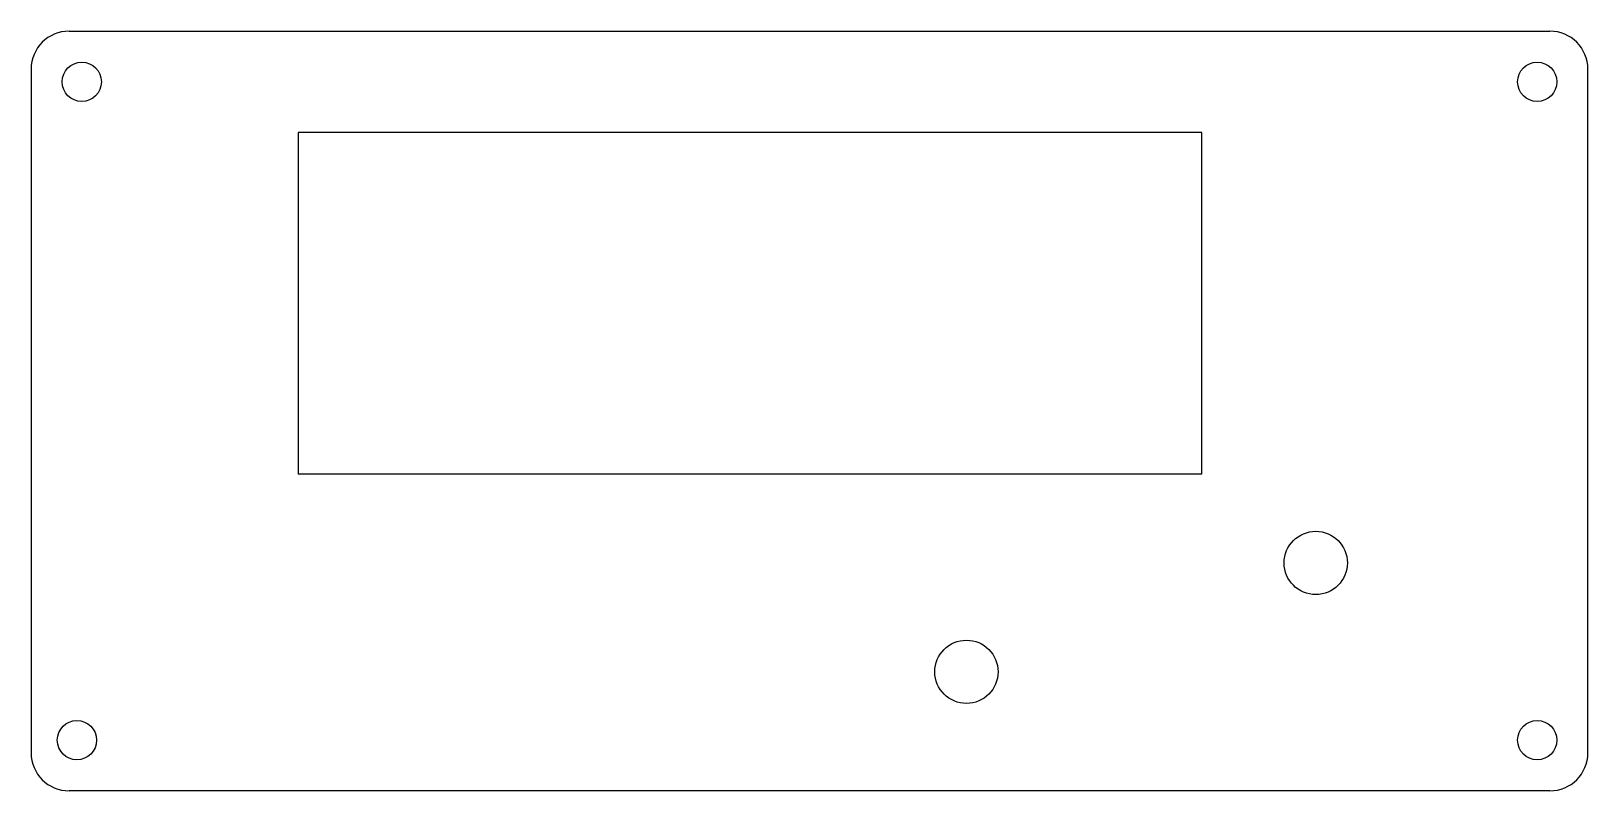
# Model space of a CAD drawing. Header units: millimetres. Extents: x 0 to 123, y 0 to 60.
import ezdxf

# ---------------------------------------------------------------- set-up
doc = ezdxf.new("R2010")
doc.units = ezdxf.units.MM
doc.layers.get('0').update_dxf_attribs({"lineweight": 25})

msp = doc.modelspace()

# ---------------------------------------------------------------- linework, layer by layer
for p, q in [((3, 60), (120, 60)), ((0, 57), (0, 3)), ((123, 3), (123, 57)), ((92.5, 52), (21.1, 52)), ((21.1, 52), (21.1, 25)), ((92.5, 25), (92.5, 52)), ((92.5, 25), (21.1, 25)), ((120, 0), (3, 0))]:
    msp.add_line(p, q)
for centre, radius in [((4, 56), 1.55), ((119, 56), 1.55), ((101.5, 18), 2.5), ((73.9, 9.4), 2.5), ((3.62, 4), 1.55), ((119, 4), 1.55), ((120, 3), 0)]:
    msp.add_circle(centre, radius)
for centre, start, end in [((3, 57), 90, 180), ((120, 57), 0, 90), ((3, 3), 180, 270), ((120, 3), 270, 0)]:
    msp.add_arc(centre, 3, start, end)

doc.saveas('drawing.dxf')
